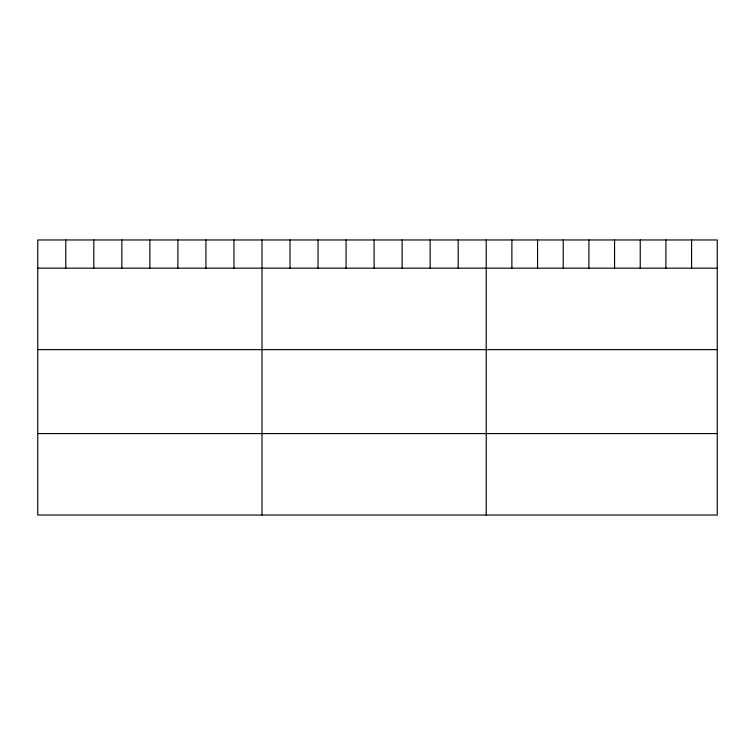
<?xml version="1.0" encoding="UTF-8"?>
<svg xmlns="http://www.w3.org/2000/svg" width="755" height="755" viewBox="0 0 755 755"><rect width="100%" height="100%" fill="white"/><g stroke="black" fill="none" stroke-linecap="round" stroke-linejoin="round"><path stroke-width="1.13" d="M717.25 268.167L717.25 515.033L37.75 515.033L37.75 239.967L717.25 239.967L717.25 268.167L37.75 268.167M37.75 349.631L717.25 349.631M37.75 433.568L717.25 433.568M691.58 239.967L691.58 268.167M665.91 239.967L665.91 268.167M640.24 239.967L640.24 268.167M614.57 239.967L614.57 268.167M588.9 239.967L588.9 268.167M563.23 239.967L563.23 268.167M537.56 239.967L537.56 268.167M511.89 239.967L511.89 268.167M486.22 239.967L486.22 515.033M458.191 239.967L458.191 268.167M430.161 239.967L430.161 268.167M402.132 239.967L402.132 268.167M374.102 239.967L374.102 268.167M346.073 239.967L346.073 268.167M318.044 239.967L318.044 268.167M290.014 239.967L290.014 268.167M261.985 239.967L261.985 515.033M233.956 239.967L233.956 268.167M205.926 239.967L205.926 268.167M177.897 239.967L177.897 268.167M149.868 239.967L149.868 268.167M121.838 239.967L121.838 268.167M93.809 239.967L93.809 268.167M65.779 239.967L65.779 268.167"/></g></svg>
